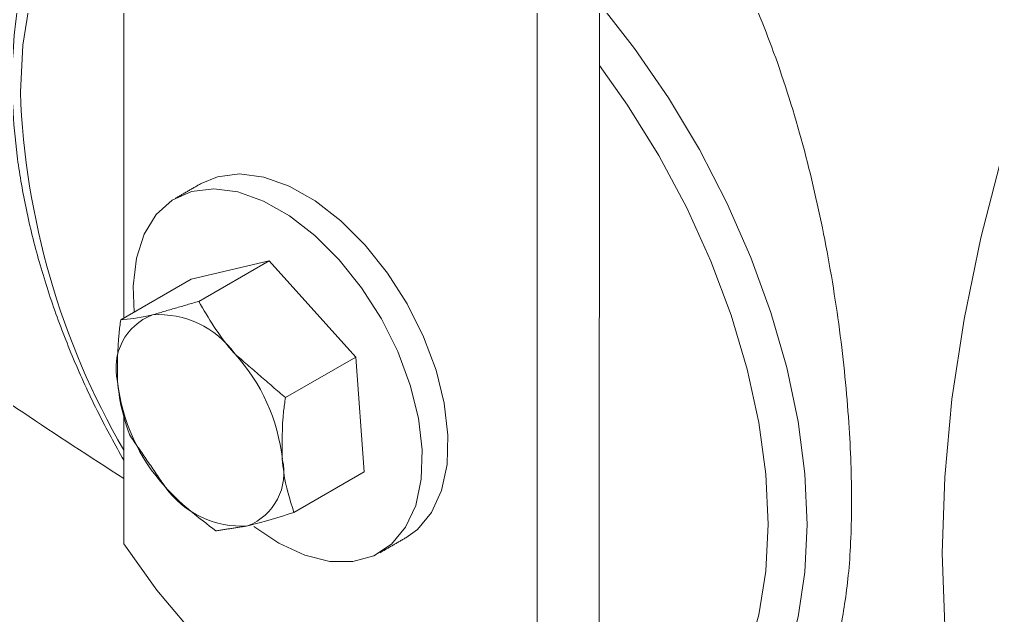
# Model space of a CAD drawing. Extents: x 12.1 to 108.7, y 1 to 80.4.
# Drawn here: x 17.566 to 19.647, y 61.186 to 62.461 of the extents above; entities that cross this region are included whole.
import ezdxf

# ---------------------------------------------------------------- set-up
doc = ezdxf.new("R2010")
doc.units = 0
doc.header["$MEASUREMENT"] = 0
doc.linetypes.add('SLD-Solid', pattern=[0])
doc.layers.add('OBJECT', color=7, linetype='CONTINUOUS')

msp = doc.modelspace()

# ---------------------------------------------------------------- linework, layer by layer
at = {"layer": 'OBJECT', "linetype": 'SLD-Solid', "lineweight": 15}
for p, q in [((17.7905, 68.1588), (17.7896, 61.8223)), ((18.8074, 67.7251), (18.8063, 60.9054)), ((18.6744, 67.6484), (18.6734, 60.8287)), ((17.9334, 61.9052), (18.1002, 61.9447)), ((18.1002, 61.9447), (17.9498, 61.8579)), ((18.1002, 61.9447), (18.2855, 61.7388)), ((17.9334, 61.9052), (17.783, 61.8184)), ((18.2855, 61.7388), (18.1351, 61.652)), ((18.2855, 61.7388), (18.3039, 61.4934)), ((17.7896, 61.6191), (17.7895, 61.3391)), ((18.3039, 61.4934), (18.1535, 61.4066))]:
    msp.add_line(p, q, dxfattribs=at)
at = {"layer": 'OBJECT', "linetype": 'SLD-Solid', "lineweight": 15, "flags": 128}
for points in [[(17.7897, 62.8149), (17.7429, 62.78), (17.691, 62.7255), (17.6476, 62.6599), (17.6133, 62.5841), (17.5885, 62.4989), (17.5735, 62.4055), (17.5684, 62.305)], [(19.8623, 62.7028), (19.7885, 62.5259), (19.7237, 62.3481), (19.6682, 62.1705), (19.6224, 61.9941), (19.5864, 61.8198), (19.5606, 61.6486), (19.5451, 61.4816), (19.5399, 61.3197), (19.5451, 61.1637), (19.5606, 61.0147), (19.5652, 60.9847)], [(19.2181, 61.1301), (19.2315, 61.1832), (19.2462, 61.2786), (19.2511, 61.3809), (19.2462, 61.4889), (19.2315, 61.6013), (19.2071, 61.7168), (19.1733, 61.8341), (19.1306, 61.9518), (19.0794, 62.0685), (19.0204, 62.1828), (18.9542, 62.2934), (18.8816, 62.399), (18.8066, 62.4947)], [(19.1252, 61.109), (19.1477, 61.1878), (19.1628, 61.2812), (19.1678, 61.3817), (19.1628, 61.488), (19.1477, 61.5988), (19.1229, 61.7126), (19.0886, 61.8281), (19.0452, 61.9438), (18.9933, 62.0582), (18.9336, 62.1699), (18.8667, 62.2775), (18.8066, 62.3625)], [(17.955, 62.1101), (17.9897, 62.1245), (18.0371, 62.1305), (18.0888, 62.1237), (18.1433, 62.1042), (18.1988, 62.0728), (18.2534, 62.0304), (18.3055, 61.9783), (18.3534, 61.9183), (18.3955, 61.8523), (18.4304, 61.7824), (18.4572, 61.7109), (18.4748, 61.64), (18.4827, 61.572), (18.4807, 61.5092), (18.4688, 61.4535), (18.4475, 61.4067), (18.4173, 61.3703), (18.3925, 61.3523)], [(17.8114, 61.8348), (17.8095, 61.8907), (17.8164, 61.9502), (17.8331, 62.0016), (17.8589, 62.0434), (17.8931, 62.0741), (17.9346, 62.0927), (17.9819, 62.0987), (18.0337, 62.0919), (18.0882, 62.0724), (18.1436, 62.041), (18.1983, 61.9985), (18.2504, 61.9465), (18.2982, 61.8865), (18.3403, 61.8205), (18.3753, 61.7506), (18.402, 61.679), (18.4196, 61.6082), (18.4275, 61.5402), (18.4255, 61.4773), (18.4137, 61.4216), (18.3923, 61.3748), (18.3622, 61.3385), (18.3242, 61.3137), (18.2796, 61.3013), (18.2299, 61.3018), (18.1766, 61.315), (18.1214, 61.3405), (18.0673, 61.3767)], [(17.7895, 61.3391), (17.8604, 61.2405), (17.9369, 61.1491), (18.0178, 61.0663), (18.102, 60.9933), (18.1881, 60.9314), (18.2748, 60.8813), (18.3609, 60.8438), (18.4451, 60.8196), (18.526, 60.8089), (18.6025, 60.8119), (18.6734, 60.8287)]]:
    msp.add_lwpolyline(points, dxfattribs=at)
at = {"layer": 'OBJECT', "linetype": 'SLD-Solid', "lineweight": 15}
for centre, radius, start, end in [((19.2128, 62.3657), 1.6455, 182.1138, 210.1241), ((17.8947, 61.7155), 0.1218, 111.2129, 193.7255), ((17.8639, 61.6292), 0.2003, 35.6032, 93.7875), ((17.7321, 61.4771), 0.3988, 6.2043, 42.3703), ((18.1728, 61.7297), 0.3988, 186.2043, 222.3703), ((18.5063, 62.8212), 2.1211, 301.8663, 326.4074), ((18.0102, 61.4913), 0.1218, 291.2129, 13.7255), ((18.041, 61.5776), 0.2003, 215.6032, 273.7875)]:
    msp.add_arc(centre, radius, start, end, dxfattribs=at)
for points, knots in [([(18.8067, 62.9591), (18.8112, 62.9561), (18.8566, 62.9263), (18.9305, 62.8433), (19.0284, 62.7137), (19.1113, 62.5605), (19.1841, 62.3857), (19.244, 62.1937), (19.2912, 61.9884), (19.324, 61.7829), (19.3426, 61.5896), (19.3475, 61.4173), (19.3415, 61.2696), (19.3281, 61.1916), (19.3215, 61.1536)], [0, 0, 0, 0, 0.0090948, 0.0910381, 0.1730185, 0.2594217, 0.3458505, 0.4420759, 0.5382785, 0.6363083, 0.7342892, 0.824477, 0.9146667, 1, 1, 1, 1]), ([(17.7898, 62.8822), (17.7735, 62.8708), (17.7372, 62.8453), (17.6891, 62.7934), (17.6445, 62.7297), (17.6083, 62.6568), (17.5803, 62.5756), (17.5612, 62.4868), (17.5524, 62.4038), (17.5504, 62.3325), (17.5521, 62.2592), (17.56, 62.1699), (17.5783, 62.0609), (17.6053, 61.9501), (17.6406, 61.8384), (17.684, 61.7272), (17.7332, 61.6197), (17.7712, 61.5511), (17.7896, 61.518)], [0, 0, 0, 0, 0.052229, 0.117136, 0.182465, 0.248514, 0.315347, 0.382831, 0.450744, 0.492361, 0.528439, 0.59663, 0.664772, 0.732844, 0.800845, 0.868786, 0.936683, 1, 1, 1, 1]), ([(16.845, 62.154), (16.8694, 62.1344), (16.9988, 62.0306), (17.2415, 61.8522), (17.5317, 61.6461), (17.7173, 61.5257), (17.7895, 61.4788)], [0, 0, 0, 0, 0.081166, 0.429548, 0.777936, 1, 1, 1, 1]), ([(18.0267, 61.7458), (18.0245, 61.7483), (17.9934, 61.7832), (17.9709, 61.8219), (17.9498, 61.8579)], [0, 0, 0, 0, 0.0702136, 1, 1, 1, 1]), ([(17.8506, 61.829), (17.8487, 61.8286), (17.8207, 61.8221), (17.8012, 61.8202), (17.783, 61.8184)], [0, 0, 0, 0, 0.070214, 1, 1, 1, 1]), ([(17.783, 61.8184), (17.7817, 61.8089), (17.7753, 61.7635), (17.7759, 61.7206), (17.7764, 61.6866)], [0, 0, 0, 0, 0.211001, 1, 1, 1, 1]), ([(17.7764, 61.6866), (17.7773, 61.6771), (17.7812, 61.636), (17.7926, 61.6004), (17.8014, 61.5731)], [0, 0, 0, 0, 0.231849, 1, 1, 1, 1]), ([(18.1285, 61.5202), (18.128, 61.5541), (18.1274, 61.5971), (18.1338, 61.6424), (18.1351, 61.652)], [0, 0, 0, 0, 0.788999, 1, 1, 1, 1]), ([(18.1535, 61.4066), (18.1447, 61.4339), (18.1333, 61.4695), (18.1294, 61.5106), (18.1285, 61.5202)], [0, 0, 0, 0, 0.768151, 1, 1, 1, 1]), ([(17.8782, 61.461), (17.8804, 61.4585), (17.9119, 61.4239), (17.9506, 61.3945), (17.9866, 61.3671)], [0, 0, 0, 0, 0.070214, 1, 1, 1, 1]), ([(18.0543, 61.3777), (18.0563, 61.3782), (18.0847, 61.385), (18.1203, 61.3962), (18.1535, 61.4066)], [0, 0, 0, 0, 0.070214, 1, 1, 1, 1])]:
    msp.add_open_spline(points, degree=3, knots=knots, dxfattribs=at)
for points in [[(17.955, 62.1101), (17.8999, 62.0782)], [(17.9498, 61.8579), (17.8506, 61.829)], [(18.1351, 61.652), (18.0267, 61.7458)], [(17.8014, 61.5731), (17.8782, 61.461)], [(17.9866, 61.3671), (18.0543, 61.3777)], [(18.3374, 61.3204), (18.3925, 61.3523)]]:
    msp.add_open_spline(points, degree=1, dxfattribs=at)

doc.saveas('drawing.dxf')
